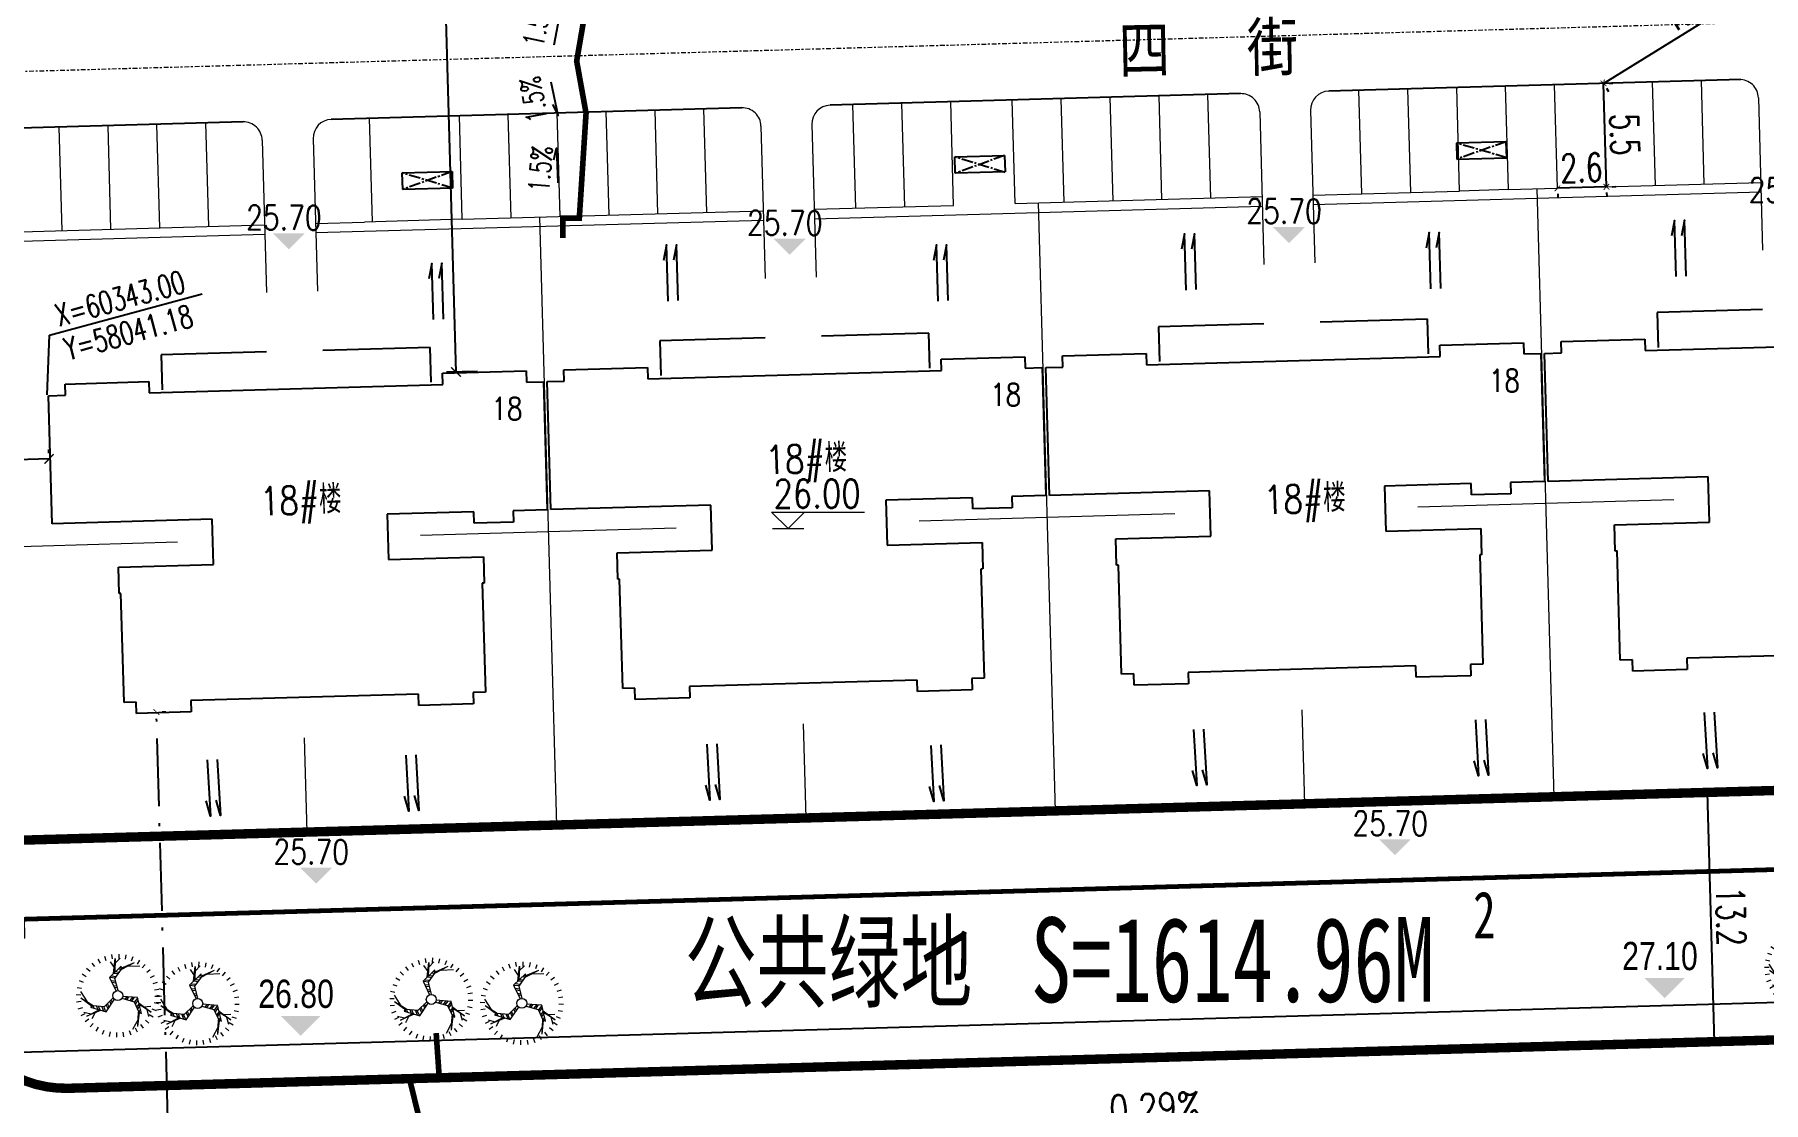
# Model space of a CAD drawing. Header units: inches. Extents: x 393 to 1582, y 246 to 1188.
# Drawn here: x 1004.5 to 1096.4, y 514.6 to 571.3 of the extents above; entities that cross this region are included whole.
import ezdxf

# ---------------------------------------------------------------- set-up
doc = ezdxf.new("R2010")
doc.units = ezdxf.units.IN
doc.header["$MEASUREMENT"] = 0
for name, pattern in [('ACAD_ISO10W100', [18.5, 12, -3, 0.5, -3]), ('CENTERX2', [4, 2.5, -0.5, 0.5, -0.5]), ('DASHED2', [0.375, 0.25, -0.125]), ('DOTE', [2.42, 2, -0.2, 0.02, -0.2])]:
    doc.linetypes.add(name, pattern=pattern)
for name, color, linetype in [('buildcoor', 7, 'Continuous'), ('DIM', 4, 'Continuous'), ('drain', 4, 'Continuous'), ('ELEV', 1, 'Continuous'), ('PUB_TEXT', 7, 'Continuous'), ('ROAD-TEXT', 4, 'Continuous'), ('roaddim', 2, 'Continuous'), ('roadradiu', 3, 'Continuous'), ('公共绿地', 3, 'Continuous'), ('外墙', 42, 'Continuous'), ('建筑层数', 7, 'Continuous'), ('车库边线', 4, 'DOTE')]:
    doc.layers.add(name, color=color, linetype=linetype)
for name, color, linetype, lineweight in [('buildelev', 2, 'Continuous', 20), ('FENCE', 100, 'Continuous', 18), ('parking', 30, 'Continuous', 18), ('ROAD', 1, 'Continuous', 25), ('ROAD-CENTER', 7, 'CENTERX2', 18), ('walk', 2, 'Continuous', 18), ('围墙', 75, 'FENCELINE1', 15), ('建筑型号', 2, 'Continuous', 18), ('树', 84, 'Continuous', 15)]:
    doc.layers.add(name, color=color, linetype=linetype, lineweight=lineweight)
doc.styles.add('-黑体', font='simhei.ttf', dxfattribs={"width": 0.8})
doc.styles.add('_HZTXT', font='txt.shx', dxfattribs={"width": 0.8, "bigfont": 'hztxt.shx'})
doc.styles.add('DIM_FONT', font='SIMPLEX.shx', dxfattribs={"width": 0.8})
doc.styles.add('FLS', font='', dxfattribs={"width": 0.8})
doc.styles.add('HZ', font='simplex.shx', dxfattribs={"width": 0.7, "bigfont": 'hztxt.shx'})
doc.styles.add('RO', font='romans.shx', dxfattribs={"width": 0.8})
doc.styles.add('宋体', font='', dxfattribs={"width": 0.7, "height": 1000})
doc.styles.get('FLS').set_extended_font_data('创艺繁隶书')
doc.styles.get('宋体').set_extended_font_data('SimSun')
doc.linetypes.add('FENCELINE1', pattern='A,0.25,-0.1,[133,ltypeshp.shx,S=0.1,R=0,X=-0.1,Y=0],-0.1,1', length=1.45)
doc.dimstyles.new('NORMAL', dxfattribs={"dimtxt": 1.5, "dimasz": 0.3, "dimexe": 0.5, "dimexo": 0.3, "dimgap": 0.3, "dimtad": 1, "dimdec": 1, "dimzin": 1, "dimdsep": 46, "dimtxsty": 'HZ', "dimblk": 'ARCHTICK', "dimcen": 0, "dimclrt": 256, "dimadec": 0, "dimazin": 0, "dimtfac": 1, "dimtdec": 1, "dimtofl": 0, "dimtmove": 0, "dimatfit": 3, "dimldrblk": 'ARCHTICK', "dimfxl": 1, "dimtolj": 2, "dimtzin": 0, "dimarcsym": 0})

# ---------------------------------------------------------------- blocks, each defined once
blk = doc.blocks.new('t2')
for p, q in [((-1.78, 2.79), (-1.59, 2.49)), ((-1.44, 2), (-0.89, 2.82)), ((-1.27, 3.06), (-1.13, 2.72)), ((-0.72, 3.23), (-0.64, 2.88)), ((-0.15, 3.3), (-0.13, 2.95)), ((0.43, 3.28), (0.38, 2.92)), ((0.99, 3.16), (0.88, 2.81)), ((1.53, 2.93), (1.36, 2.62)), ((-2.93, 1.53), (-2.62, 1.36)), ((-2.62, 2.01), (-2.34, 1.79)), ((-1.63, 0.77), (-2.5, 1.58)), ((-2.5, 1.58), (-1.63, 0.89)), ((-2.3, 1.92), (-2.2, 1.35)), ((-2.24, 2.44), (-1.99, 2.17)), ((-1.73, 1.61), (-1.56, 0.32)), ((-1.53, 1.47), (-1.73, 1.61)), ((-1.34, 2.61), (-1.58, 1.52)), ((-1.24, 0.62), (-1.53, 1.47)), ((-1.34, 2.61), (-1.51, 1.47)), ((2.01, 2.62), (1.79, 2.34)), ((1.93, 1.14), (2.23, 1.63)), ((2.44, 2.24), (2.17, 1.99)), ((2.79, 1.78), (2.49, 1.59)), ((-3.28, 0.43), (-2.92, 0.38)), ((-3.16, 0.99), (-2.81, 0.88)), ((-1.95, 1.1), (-2.53, 1.12)), ((-1.56, 0.32), (-0.37, 0.11)), ((-0.31, 0.25), (-1.24, 0.62)), ((1.06, 1.19), (0.28, 0.27)), ((0.37, 0.14), (1.16, 0.76)), ((2.26, 0.7), (1.06, 1.19)), ((1.16, 0.76), (2.04, 0.59)), ((1.48, 1.02), (2.62, 1.38)), ((2.62, 1.38), (1.59, 0.97)), ((2.93, -0.14), (2.03, 0.57)), ((2.04, 0.59), (2.26, 0.7)), ((2.93, -0.14), (2.11, 0.61)), ((2.81, 1.03), (2.27, 1.23)), ((2.45, 0.24), (2.89, -0.64)), ((3.06, 1.27), (2.72, 1.13)), ((3.23, 0.72), (2.88, 0.64)), ((3.3, 0.15), (2.95, 0.13)), ((-3.3, -0.15), (-2.95, -0.13)), ((-3.23, -0.72), (-2.88, -0.64)), ((-3.06, -1.27), (-2.72, -1.13)), ((-0.06, -0.39), (0.08, -1.38)), ((0.5, -1.51), (0.1, -0.38)), ((2.93, -1.53), (2.62, -1.36)), ((3.16, -0.99), (2.81, -0.88)), ((3.28, -0.43), (2.92, -0.38)), ((-2.79, -1.78), (-2.49, -1.59)), ((-2.44, -2.24), (-2.17, -1.99)), ((-2.01, -2.62), (-1.79, -2.34)), ((-1.02, -2.25), (-1.99, -2.18)), ((-1.59, -2.47), (-0.52, -2.05)), ((-1.59, -2.47), (-0.52, -2.13)), ((-1.53, -2.93), (-1.36, -2.62)), ((-0.53, -2.3), (0.5, -1.51)), ((-0.51, -2.07), (-0.53, -2.3)), ((-0.52, -2.95), (-0.07, -2.58)), ((0.08, -1.38), (-0.51, -2.07)), ((0.14, -1.8), (-0.12, -2.95)), ((-0.12, -2.95), (0.04, -1.86)), ((0.03, -2.24), (0.29, -2.75)), ((1.27, -3.06), (1.13, -2.72)), ((1.78, -2.79), (1.59, -2.49)), ((2.24, -2.44), (1.99, -2.17)), ((2.62, -2.01), (2.34, -1.79)), ((-0.99, -3.16), (-0.88, -2.81)), ((-0.43, -3.28), (-0.38, -2.92)), ((0.15, -3.3), (0.13, -2.95)), ((0.72, -3.23), (0.64, -2.88))]:
    blk.add_line(p, q)
at = {"color": 0}
for p, q in [((-1.71, 1.46), (-1.64, 1.54)), ((-1.69, 1.3), (-1.53, 1.47)), ((-1.65, 0.98), (-1.44, 1.2)), ((-1.63, 0.82), (-1.39, 1.07)), ((-1.58, 0.5), (-1.3, 0.8)), ((-1.56, 0.34), (-1.25, 0.67)), ((-1.28, 0.27), (-1.03, 0.54)), ((-1.14, 0.24), (-0.91, 0.49)), ((-0.85, 0.19), (-0.66, 0.39)), ((-0.7, 0.16), (-0.54, 0.34)), ((0.49, 0.53), (0.57, 0.29)), ((0.59, 0.64), (0.67, 0.38)), ((0.78, 0.86), (0.88, 0.54)), ((0.88, 0.98), (0.99, 0.62)), ((1.07, 1.18), (1.21, 0.75)), ((1.22, 1.12), (1.35, 0.72)), ((1.52, 1), (1.62, 0.67)), ((1.67, 0.94), (1.76, 0.65)), ((1.97, 0.81), (2.04, 0.59)), ((2.12, 0.75), (2.15, 0.64)), ((0.21, -0.69), (-0.03, -0.64)), ((0.26, -0.83), (-0.01, -0.77)), ((0.36, -1.11), (0.03, -1.03)), ((0.41, -1.25), (0.05, -1.17)), ((-0.41, -2.21), (-0.52, -2.19)), ((-0.28, -2.11), (-0.51, -2.06)), ((-0.02, -1.92), (-0.32, -1.85)), ((0.11, -1.82), (-0.23, -1.74)), ((0.36, -1.62), (-0.05, -1.53)), ((0.49, -1.52), (0.05, -1.42))]:
    blk.add_line(p, q, dxfattribs=at)
blk.add_circle((0, 0), 0.397)
at = {"style": 'DIM_FONT', "width": 0.8, "flags": 9}
for tag in ['XSIZE', 'YSIZE']:
    blk.add_attdef(tag, (0, 0), '', height=0.000997, rotation=122.3352, dxfattribs=at)
blk = doc.blocks.new('_ARCHTICK')
at = {"color": 0, "linetype": 'ByBlock', "const_width": 0.15}
blk.add_lwpolyline([(-0.5, -0.5), (0.5, 0.5)], dxfattribs=at)
blk = doc.blocks.new('*D128')
at = {"layer": 'DEFPOINTS', "color": 0, "ltscale": 0.3, "transparency": 16777216}
for p in [(1093.389, 531.099, -0.087), (1093.389, 531.099), (1093.764, 517.859)]:
    blk.add_point(p, dxfattribs=at)
at = {"layer": 'roaddim', "color": 0, "lineweight": -2, "ltscale": 0.3, "transparency": 16777216}
for p, q in [((1093.764, 517.859), (1093.389, 531.099)), ((1093.689, 531.107), (1093.889, 531.113)), ((1094.064, 517.868), (1094.264, 517.873))]:
    blk.add_line(p, q, dxfattribs=at)
at = {"layer": 'roaddim', "color": 0, "lineweight": -2, "ltscale": 0.3, "transparency": 16777216, "xscale": 0.3, "yscale": 0.3, "zscale": 0.3}
for p, rotation in [((1093.389, 531.099), 91.623158677695), ((1093.764, 517.859), 271.623158677695)]:
    blk.add_blockref('_ARCHTICK', p, dxfattribs=dict(at, rotation=rotation))
at = {"layer": 'roaddim', "ltscale": 0.3, "transparency": 16777216, "insert": (1094.626, 524.509), "char_height": 1.5, "attachment_point": 5, "rotation": 271.62316, "style": 'HZ'}
blk.add_mtext('\\A2;13.2', dxfattribs=at)
blk = doc.blocks.new('bg')
at = {"layer": 'buildelev'}
blk.add_line((403415.903, 597892.095), (403417.408, 597892.095), dxfattribs=at)
blk.add_lwpolyline([(403417.451, 597892.89), (403416.656, 597892.095), (403415.86, 597892.89), (403420.35, 597892.89)], dxfattribs=at)
blk = doc.blocks.new('psss')
at = {"layer": 'drain', "ltscale": 3}
for points in [[(-2.979, 0.527), (0.007, 0.531), (-0.808, 0.714)], [(-2.967, -0.004), (0, 0), (-0.815, 0.183)]]:
    blk.add_lwpolyline(points, dxfattribs=at)
blk = doc.blocks.new('*D144')
at = {"layer": 'DEFPOINTS', "color": 0, "ltscale": 0.3, "transparency": 16777216}
for p in [(882.255, 640.128), (1132.977, 454.434)]:
    blk.add_point(p, dxfattribs=at)
at = {"layer": 'roadradiu', "color": 0, "lineweight": -2, "ltscale": 0.3, "transparency": 16777216}
blk.add_line((887.277, 636.409), (882.255, 640.128), dxfattribs=at)
at = {"layer": 'roadradiu', "color": 0, "lineweight": -2, "ltscale": 0.3, "transparency": 16777216, "xscale": 0.3, "yscale": 0.3, "zscale": 0.3, "rotation": 143.4749139216822}
blk.add_blockref('_ARCHTICK', (882.255, 640.128), dxfattribs=at)
at = {"layer": 'roadradiu', "ltscale": 0.3, "transparency": 16777216, "insert": (885.632, 638.934), "char_height": 1.5, "attachment_point": 5, "rotation": 323.47491, "style": 'HZ'}
blk.add_mtext('\\A2;R312.0', dxfattribs=at)
blk = doc.blocks.new('*D145')
at = {"layer": 'DEFPOINTS', "color": 0, "ltscale": 0.3, "transparency": 16777216}
for p in [(870.6, 623.26), (1132.977, 454.434)]:
    blk.add_point(p, dxfattribs=at)
at = {"layer": 'roadradiu', "color": 0, "lineweight": -2, "ltscale": 0.3, "transparency": 16777216}
blk.add_line((881.438, 616.286), (870.6, 623.26), dxfattribs=at)
at = {"layer": 'roadradiu', "color": 0, "lineweight": -2, "ltscale": 0.3, "transparency": 16777216, "xscale": 0.3, "yscale": 0.3, "zscale": 0.3, "rotation": 147.2408788936933}
blk.add_blockref('_ARCHTICK', (870.6, 623.26), dxfattribs=at)
at = {"layer": 'roadradiu', "ltscale": 0.3, "transparency": 16777216, "insert": (879.631, 618.697), "char_height": 1.5, "attachment_point": 5, "rotation": 327.24088, "style": 'HZ'}
blk.add_mtext('\\A2;R312.0', dxfattribs=at)
blk = doc.blocks.new('*D146')
at = {"layer": 'DEFPOINTS', "color": 0, "ltscale": 0.3, "transparency": 16777216}
for p in [(856.622, 599.25), (1132.977, 454.434)]:
    blk.add_point(p, dxfattribs=at)
at = {"layer": 'roadradiu', "color": 0, "lineweight": -2, "ltscale": 0.3, "transparency": 16777216}
blk.add_line((869.236, 592.64), (856.622, 599.25), dxfattribs=at)
at = {"layer": 'roadradiu', "color": 0, "lineweight": -2, "ltscale": 0.3, "transparency": 16777216, "xscale": 0.3, "yscale": 0.3, "zscale": 0.3, "rotation": 152.3444580404491}
blk.add_blockref('_ARCHTICK', (856.622, 599.25), dxfattribs=at)
at = {"layer": 'roadradiu', "ltscale": 0.3, "transparency": 16777216, "insert": (867.222, 594.881), "char_height": 1.5, "attachment_point": 5, "rotation": 332.34446, "style": 'HZ'}
blk.add_mtext('\\A2;R312.0', dxfattribs=at)
blk = doc.blocks.new('*D149')
at = {"layer": 'DEFPOINTS', "color": 0, "ltscale": 0.3, "transparency": 16777216}
for p in [(834.892, 546.571), (1132.977, 454.434)]:
    blk.add_point(p, dxfattribs=at)
at = {"layer": 'roadradiu', "color": 0, "lineweight": -2, "ltscale": 0.3, "transparency": 16777216}
blk.add_line((847.565, 542.654), (834.892, 546.571), dxfattribs=at)
at = {"layer": 'roadradiu', "color": 0, "lineweight": -2, "ltscale": 0.3, "transparency": 16777216, "xscale": 0.3, "yscale": 0.3, "zscale": 0.3, "rotation": 162.8237761284337}
blk.add_blockref('_ARCHTICK', (834.892, 546.571), dxfattribs=at)
at = {"layer": 'roadradiu', "ltscale": 0.3, "transparency": 16777216, "insert": (845.176, 544.491), "char_height": 1.5, "attachment_point": 5, "rotation": 342.82378, "style": 'HZ'}
blk.add_mtext('\\A2;R312.0', dxfattribs=at)
blk = doc.blocks.new('A$C614504CE')
at = {"layer": 'ROAD-TEXT', "ltscale": 0.1, "const_width": 0.3}
blk.add_lwpolyline([(3.598, 12.417), (2.86, 12.395), (2.86, 13.418)], dxfattribs=at)
at = {"layer": 'ROAD-TEXT', "ltscale": 0.1}
for points in [[(1.926, 11.432), (2.21, 12.017), (1.86, 10.246)], [(1.804, 7.098), (2.092, 6.515), (1.728, 8.284)], [(1.87, 4.148), (2.008, 4.783), (2.087, 2.928)]]:
    blk.add_lwpolyline(points, dxfattribs=at)
blk.add_lwpolyline([(2.337, 0.002, 0.3, 0.3, 0), (2.349, 1.053, 0.3, 0.3, 0), (3.22, 1.06, 0.3, 0.3, 0), (3.578, 6.628, 0.3, 0.3, 0), (3.08, 9.4, 0.3, 0.3, 0), (3.622, 12.555, 0.3, 0.3, 0)], format="xyseb", dxfattribs=at)
at = {"layer": 'ROAD-TEXT', "style": 'RO', "width": 0.7}
for rotation, p in [(78.72126, (1.287, 10.092)), (100.33803, (1.549, 6.257)), (85.22586, (1.6, 2.413))]:
    blk.add_text('1.5%', height=1.1, rotation=rotation, dxfattribs=at).set_placement(p)
blk = doc.blocks.new('*D333')
at = {"layer": 'DEFPOINTS', "color": 0, "ltscale": 0.3, "transparency": 16777216}
for p in [(1087.863, 568.759, 0), (1087.863, 568.759), (1088.019, 563.261, 0.937)]:
    blk.add_point(p, dxfattribs=at)
at = {"layer": 'roaddim', "color": 0, "lineweight": -2, "ltscale": 0.3, "transparency": 16777216}
for p, q in [((1088.019, 563.261), (1087.863, 568.759)), ((1088.163, 568.767), (1088.363, 568.773)), ((1088.319, 563.269), (1088.519, 563.275))]:
    blk.add_line(p, q, dxfattribs=at)
at = {"layer": 'roaddim', "color": 0, "lineweight": -2, "ltscale": 0.3, "transparency": 16777216, "xscale": 0.3, "yscale": 0.3, "zscale": 0.3}
for p, rotation in [((1087.863, 568.759), 91.62315013811336), ((1088.019, 563.261), 271.6231501381134)]:
    blk.add_blockref('_ARCHTICK', p, dxfattribs=dict(at, rotation=rotation))
at = {"layer": 'roaddim', "ltscale": 0.3, "transparency": 16777216, "insert": (1088.991, 566.039), "char_height": 1.5, "attachment_point": 5, "rotation": 271.62315, "style": 'HZ'}
blk.add_mtext('\\A2;5.5', dxfattribs=at)
blk = doc.blocks.new('*D334')
at = {"layer": 'DEFPOINTS', "color": 0, "ltscale": 0.3, "transparency": 16777216}
for p in [(1098.054, 575.05, 0), (1098.054, 575.05), (1087.863, 568.759)]:
    blk.add_point(p, dxfattribs=at)
at = {"layer": 'roaddim', "color": 0, "lineweight": -2, "ltscale": 0.3, "transparency": 16777216}
for p, q in [((1087.863, 568.759), (1098.054, 575.05)), ((1098.212, 574.795), (1098.317, 574.624)), ((1088.021, 568.503), (1088.126, 568.333))]:
    blk.add_line(p, q, dxfattribs=at)
at = {"layer": 'roaddim', "color": 0, "lineweight": -2, "ltscale": 0.3, "transparency": 16777216, "xscale": 0.3, "yscale": 0.3, "zscale": 0.3}
for p, rotation in [((1098.054, 575.05), 31.68864496941454), ((1087.863, 568.759), 211.6886449694146)]:
    blk.add_blockref('_ARCHTICK', p, dxfattribs=dict(at, rotation=rotation))
at = {"layer": 'roaddim', "ltscale": 0.3, "transparency": 16777216, "insert": (1092.407, 572.798), "char_height": 1.5, "attachment_point": 5, "rotation": 31.68864, "style": 'HZ'}
blk.add_mtext('\\A2;12.0', dxfattribs=at)
blk = doc.blocks.new('*D335')
at = {"layer": 'DEFPOINTS', "color": 0, "ltscale": 0.3, "transparency": 16777216}
for p in [(1085.42, 563.187, 0.937), (1085.42, 563.187), (1088.019, 563.261)]:
    blk.add_point(p, dxfattribs=at)
at = {"layer": 'roaddim', "color": 0, "lineweight": -2, "ltscale": 0.3, "transparency": 16777216}
for p, q in [((1088.019, 563.261), (1085.42, 563.187)), ((1088.027, 562.961), (1088.033, 562.761)), ((1085.428, 562.887), (1085.434, 562.687))]:
    blk.add_line(p, q, dxfattribs=at)
at = {"layer": 'roaddim', "color": 0, "lineweight": -2, "ltscale": 0.3, "transparency": 16777216, "xscale": 0.3, "yscale": 0.3, "zscale": 0.3}
for p, rotation in [((1085.42, 563.187), 181.6231501381198), ((1088.019, 563.261), 1.623150138119778)]:
    blk.add_blockref('_ARCHTICK', p, dxfattribs=dict(at, rotation=rotation))
at = {"layer": 'roaddim', "ltscale": 0.3, "transparency": 16777216, "insert": (1086.69, 564.274), "char_height": 1.5, "attachment_point": 5, "rotation": 1.62315, "style": 'HZ'}
blk.add_mtext('\\A2;2.6', dxfattribs=at)
blk = doc.blocks.new('*D227')
at = {"layer": 'DEFPOINTS', "color": 0, "linetype": 'ACAD_ISO10W100', "ltscale": 0.3, "transparency": 16777216}
for p in [(1010.996, 535.367, -0.087), (1010.996, 535.367), (1012.238, 491.528, -0.937)]:
    blk.add_point(p, dxfattribs=at)
at = {"layer": 'DIM', "color": 0, "linetype": 'ACAD_ISO10W100', "lineweight": -2, "ltscale": 0.3, "transparency": 16777216}
for p, q in [((1012.238, 491.528), (1010.996, 535.367)), ((1011.296, 535.375), (1011.496, 535.381)), ((1012.538, 491.536), (1012.738, 491.542))]:
    blk.add_line(p, q, dxfattribs=at)
at = {"layer": 'DIM', "color": 0, "linetype": 'ACAD_ISO10W100', "lineweight": -2, "ltscale": 0.3, "transparency": 16777216, "xscale": 0.3, "yscale": 0.3, "zscale": 0.3}
for p, rotation in [((1010.996, 535.367), 91.62315867760876), ((1012.238, 491.528), 271.6231586776087)]:
    blk.add_blockref('_ARCHTICK', p, dxfattribs=dict(at, rotation=rotation))
at = {"layer": 'DIM', "linetype": 'ACAD_ISO10W100', "ltscale": 0.3, "transparency": 16777216, "insert": (1012.812, 508.355), "char_height": 1.5, "attachment_point": 5, "rotation": 271.62316, "style": 'HZ'}
blk.add_mtext('\\A2;43.9', dxfattribs=at)
blk = doc.blocks.new('*D460')
at = {"layer": 'DEFPOINTS', "color": 0, "ltscale": 0.3, "transparency": 16777216}
for p in [(986.002, 548.264), (986.002, 548.264), (1005.295, 548.811, -1.024)]:
    blk.add_point(p, dxfattribs=at)
at = {"layer": 'DIM', "color": 0, "lineweight": -2, "ltscale": 0.3, "transparency": 16777216}
for p, q in [((1005.286, 549.11), (1005.281, 549.31)), ((985.994, 548.564), (985.988, 548.764)), ((1005.295, 548.811), (986.002, 548.264))]:
    blk.add_line(p, q, dxfattribs=at)
at = {"layer": 'DIM', "color": 0, "lineweight": -2, "ltscale": 0.3, "transparency": 16777216, "xscale": 0.5, "yscale": 0.5, "zscale": 0.5}
for p, rotation in [((986.002, 548.264), 181.6237821941066), ((1005.295, 548.811), 1.623782194106607)]:
    blk.add_blockref('_ARCHTICK', p, dxfattribs=dict(at, rotation=rotation))
at = {"layer": 'DIM', "ltscale": 0.3, "transparency": 16777216, "insert": (995.619, 549.587), "char_height": 1.5, "attachment_point": 5, "rotation": 1.62378, "style": 'HZ'}
blk.add_mtext('\\A2;19.3', dxfattribs=at)
blk = doc.blocks.new('*D470')
at = {"layer": 'DEFPOINTS', "color": 0, "ltscale": 0.3, "transparency": 16777216}
for p in [(1025.723, 595.308), (1027.16, 595.349), (1028.347, 553.465, -1.024)]:
    blk.add_point(p, dxfattribs=at)
at = {"layer": 'DIM', "color": 0, "lineweight": -2, "ltscale": 0.3, "transparency": 16777216}
for p, q in [((1026.861, 595.341), (1025.223, 595.294)), ((1026.91, 553.425), (1025.723, 595.308)), ((1028.047, 553.457), (1026.41, 553.411))]:
    blk.add_line(p, q, dxfattribs=at)
at = {"layer": 'DIM', "color": 0, "lineweight": -2, "ltscale": 0.3, "transparency": 16777216, "xscale": 0.5, "yscale": 0.5, "zscale": 0.5}
for p, rotation in [((1025.723, 595.308), 91.62315867742693), ((1026.91, 553.425), 271.6231586774269)]:
    blk.add_blockref('_ARCHTICK', p, dxfattribs=dict(at, rotation=rotation))
at = {"layer": 'DIM', "ltscale": 0.3, "transparency": 16777216, "insert": (1027.31, 576.37), "char_height": 1.5, "attachment_point": 5, "rotation": 271.62316, "style": 'HZ'}
blk.add_mtext('\\A2;41.9', dxfattribs=at)
blk = doc.blocks.new('*D368')
at = {"layer": 'DEFPOINTS', "color": 0, "ltscale": 0.3, "transparency": 16777216}
for p in [(1082.317, 845.798), (1268.804, 491.93)]:
    blk.add_point(p, dxfattribs=at)
at = {"layer": 'roadradiu', "color": 0, "lineweight": -2, "ltscale": 0.3, "transparency": 16777216}
blk.add_line((1085.511, 839.738), (1082.317, 845.798), dxfattribs=at)
at = {"layer": 'roadradiu', "color": 0, "lineweight": -2, "ltscale": 0.3, "transparency": 16777216, "xscale": 0.5, "yscale": 0.5, "zscale": 0.5, "rotation": 117.7890269071793}
blk.add_blockref('_ARCHTICK', (1082.317, 845.798), dxfattribs=at)
at = {"layer": 'roadradiu', "ltscale": 0.3, "transparency": 16777216, "insert": (1085.076, 842.815), "char_height": 1.5, "attachment_point": 5, "rotation": 297.78903, "style": 'HZ'}
blk.add_mtext('\\A2;R400.0', dxfattribs=at)

msp = doc.modelspace()

# ---------------------------------------------------------------- linework, layer by layer
at = {"layer": 'buildcoor', "color": 0, "ltscale": 0.3}
msp.add_lwpolyline([(1005.313, 555.379), (1013.418, 557.584)], dxfattribs=at)
at = {"layer": 'buildcoor', "color": 0, "ltscale": 0.3, "elevation": -1.024}
msp.add_lwpolyline([(1005.199, 552.209), (1005.313, 555.379)], dxfattribs=at)
at = {"layer": 'ELEV', "color": 0}
for points in [[(1070.308, 561.127), (1072.005, 561.127), (1071.157, 560.278)], [(1017.181, 560.787), (1018.878, 560.787), (1018.029, 559.938)], [(1043.786, 560.503), (1045.483, 560.503), (1044.635, 559.654)], [(1075.943, 528.61), (1077.64, 528.61), (1076.792, 527.762)], [(1018.632, 527.098), (1020.329, 527.098), (1019.48, 526.249)], [(1090.048, 521.233), (1092.169, 521.233), (1091.108, 520.173)], [(1017.599, 519.229), (1019.72, 519.229), (1018.66, 518.168)]]:
    msp.add_solid(points, dxfattribs=at)
at = {"layer": 'FENCE', "color": 0, "ltscale": 0.3}
for p, q in [((1082.821, 563.113, 0.937), (1080.222, 563.04, 0.937)), ((1027.243, 561.539, 0.937), (1022.045, 561.391, 0.937)), ((1071.99, 530.492, -0.179), (1071.849, 535.49, -0.179)), ((1045.501, 529.742, -0.179), (1045.36, 534.74, -0.179))]:
    msp.add_line(p, q, dxfattribs=at)
at = {"layer": 'parking', "color": 0, "ltscale": 0.3}
for p, q in [((1077.623, 562.966, 0.937), (1077.467, 568.464, 0)), ((1080.222, 563.04, 0.937), (1080.066, 568.538, 0)), ((1082.821, 563.113, 0.937), (1082.665, 568.611, 0)), ((1085.42, 563.187, 0.937), (1085.264, 568.685, 0)), ((1088.019, 563.261, 0.937), (1087.863, 568.759, 0)), ((1090.618, 563.334, 0.937), (1090.462, 568.832, 0)), ((1093.217, 563.408, 0.937), (1093.061, 568.906, 0)), ((1048.143, 562.131, 0.937), (1047.988, 567.629, 0)), ((1050.742, 562.204, 0.937), (1050.587, 567.702, 0)), ((1053.341, 562.278, 0.937), (1053.186, 567.776, 0)), ((1056.612, 562.371, 0.937), (1056.456, 567.869, 0)), ((1059.211, 562.444, 0.937), (1059.055, 567.942, 0)), ((1061.81, 562.518, 0.937), (1061.654, 568.016, 0)), ((1064.409, 562.592, 0.937), (1064.253, 568.09, 0)), ((1067.008, 562.665, 0.937), (1066.852, 568.163, 0)), ((1075.024, 562.893, 0.937), (1074.868, 568.39, 0)), ((1013.78, 561.157, 0.937), (1013.624, 566.655, 0)), ((1022.472, 561.403, 0.937), (1022.316, 566.901, 0)), ((1027.243, 561.539, 0.937), (1027.087, 567.036, 0)), ((1029.842, 561.612, 0.937), (1029.686, 567.11, 0)), ((1032.441, 561.686, 0.937), (1032.285, 567.184, 0)), ((1035.04, 561.76, 0.937), (1034.884, 567.257, 0)), ((1037.639, 561.833, 0.937), (1037.483, 567.331, 0)), ((1040.238, 561.907, 0.937), (1040.082, 567.405, 0)), ((1005.983, 560.936, 0.937), (1005.827, 566.434, 0)), ((1008.582, 561.01, 0.937), (1008.426, 566.508, 0)), ((1011.181, 561.083, 0.937), (1011.025, 566.581, 0)), ((1072.425, 562.819, 0.937), (1080.222, 563.04, 0.937)), ((1082.821, 563.113, 0.937), (1096.216, 563.493, 0.937)), ((1045.936, 562.068, 0.937), (1053.341, 562.278, 0.937)), ((1056.612, 562.371, 0.937), (1069.726, 562.742, 0.937)), ((973.865, 560.026, 0.937), (1016.747, 561.241, 0.937)), ((1019.446, 561.318, 0.937), (1022.045, 561.391, 0.937)), ((1027.243, 561.539, 0.937), (1043.237, 561.992, 0.937))]:
    msp.add_line(p, q, dxfattribs=at)
at = {"layer": 'ROAD', "color": 0, "ltscale": 0.3}
for p, q in [((1095.16, 568.965, 0), (1073.269, 568.345, 0)), ((1068.573, 568.212, 0), (1046.777, 567.594, 0)), ((1015.597, 566.711, 0), (974.708, 565.552, 0)), ((1042.085, 567.461, 0), (1020.287, 566.844, 0))]:
    msp.add_line(p, q, dxfattribs=at)
at = {"layer": 'ROAD', "color": 0, "linetype": 'Continuous'}
for p, q in [((1001.216, 517.238), (1121.81, 520.654)), ((1005.743, 515.366), (1117.396, 518.529))]:
    msp.add_line(p, q, dxfattribs=at)
at = {"layer": 'ROAD', "color": 0}
msp.add_arc((1005.573, 521.363), 6, 181.65758, 271.62266, dxfattribs=at)
at = {"layer": 'ROAD-CENTER', "color": 5, "ltscale": 0.1}
msp.add_line((1119.94, 572.669), (994.687, 569.119), dxfattribs=at)
at = {"layer": 'ROAD-TEXT', "color": 0, "const_width": 0.3}
msp.add_lwpolyline([(1025.857, 518.317), (1026.014, 516.029), (1024.422, 515.958), (1025.693, 510.787), (1024.297, 505.973), (1025.904, 505.776), (1025.76, 503.567)], dxfattribs=at)
at = {"layer": 'walk', "color": 0}
for p, q in [((1096.089, 567.991, 0), (1096.317, 559.893, -0.088)), ((1069.599, 567.241, 0), (1069.828, 559.143, -0.088)), ((1072.298, 567.317, 0), (1072.527, 559.219, -0.088)), ((1016.621, 565.739, 0), (1016.849, 557.641, -0.088)), ((1019.319, 565.816, 0), (1019.548, 557.718, -0.088)), ((1043.11, 566.49, 0), (1043.339, 558.392, -0.088)), ((1045.809, 566.567, 0), (1046.038, 558.469, -0.088))]:
    msp.add_line(p, q, dxfattribs=at)
at = {"layer": 'walk', "color": 0, "ltscale": 0.3}
for centre, start, end in [((1095.089, 567.963, 0), 1.61609, 91.62315), ((1073.298, 567.345, 0), 91.62315, 181.61609), ((1015.621, 565.711, 0), 1.61609, 91.62315), ((1042.11, 566.462, 0), 1.61609, 91.62315)]:
    msp.add_arc(centre, 1, start, end, dxfattribs=at)
at = {"layer": 'walk', "color": 0}
for centre, start, end in [((1046.808, 566.595, 0), 91.62315, 181.61609), ((1068.6, 567.212, 0), 1.61609, 91.62315), ((1020.319, 565.844, 0), 91.62315, 181.61609)]:
    msp.add_arc(centre, 1, start, end, dxfattribs=at)
at = {"layer": '公共绿地', "color": 0, "linetype": 'FENCELINE1', "ltscale": 0.1, "const_width": 0.5}
msp.add_lwpolyline([(999.969, 528.452), (1123.019, 531.938), (1123.224, 524.696, -0.414216), (1117.396, 518.529), (1006.341, 515.383, -0.414211), (1000.174, 521.21), (999.969, 528.452)], format="xyb", close=True, dxfattribs=at)
at = {"layer": '围墙', "color": 0, "ltscale": 0.2}
for p, q in [((1072.439, 562.319, 0.937), (1096.23, 562.993, 0.937)), ((1084.322, 563.156, -0.179), (1085.233, 530.868, -0.179)), ((1045.95, 561.568, 0.937), (1069.74, 562.243, 0.937)), ((1057.833, 562.405, -0.179), (1058.744, 530.117, -0.179)), ((1019.46, 560.829, -0.054), (1043.251, 561.492, 0.937)), ((1031.343, 561.655, -0.179), (1032.254, 529.366, -0.179)), ((973.879, 559.526, 0.937), (1016.762, 560.741, 0.937)), ((1077.996, 546.268, -0.087), (1091.591, 546.654, -0.087)), ((1051.507, 545.518, -0.087), (1065.101, 545.904, -0.087)), ((1025.017, 544.767, -0.087), (1038.612, 545.153, -0.087)), ((999.527, 544.047, -0.179), (1012.122, 544.402, -0.179)), ((1019.011, 528.991, -0.179), (1018.87, 533.989, -0.179)), ((999.366, 528.437, -0.179), (1123.021, 531.925))]:
    msp.add_line(p, q, dxfattribs=at)
at = {"layer": '外墙'}
for p, q in [((1096.307, 556.742, -1.024), (1090.709, 556.583, -1.024)), ((1090.709, 556.583, -1.024), (1090.761, 554.734, -1.024)), ((1069.817, 555.991, -1.024), (1064.22, 555.833, -1.024)), ((1064.22, 555.833, -1.024), (1064.272, 553.983, -1.024)), ((1078.514, 556.238, -1.024), (1072.816, 556.076, -1.024)), ((1078.566, 554.388, -1.024), (1078.514, 556.238, -1.024)), ((1025.535, 554.736, -1.024), (1019.837, 554.575, -1.024)), ((1025.587, 552.887, -1.024), (1025.535, 554.736, -1.024)), ((1043.328, 555.241, -1.024), (1037.73, 555.082, -1.024)), ((1037.73, 555.082, -1.024), (1037.783, 553.233, -1.024)), ((1052.024, 555.487, -1.024), (1046.327, 555.326, -1.024)), ((1052.077, 553.638, -1.024), (1052.024, 555.487, -1.024)), ((1016.839, 554.49, -1.024), (1011.241, 554.331, -1.024)), ((1011.241, 554.331, -1.024), (1011.293, 552.482, -1.024))]:
    msp.add_line(p, q, dxfattribs=at)
at = {"layer": '外墙', "color": 2, "ltscale": 0.1}
for p, q in [((1079.169, 554.858, -1.024), (1083.617, 554.984, -1.024)), ((1079.186, 554.258, -1.024), (1079.169, 554.858, -1.024)), ((1083.617, 554.984, -1.024), (1083.634, 554.384, -1.024)), ((1085.616, 555.041, -1.024), (1090.064, 555.167, -1.024)), ((1085.633, 554.441, -1.024), (1085.616, 555.041, -1.024)), ((1090.064, 555.167, -1.024), (1090.081, 554.567, -1.024)), ((1090.081, 554.567, -1.024), (1105.675, 555.009, -1.024)), ((1052.679, 554.107, -1.024), (1057.127, 554.233, -1.024)), ((1052.696, 553.507, -1.024), (1052.679, 554.107, -1.024)), ((1057.127, 554.233, -1.024), (1057.144, 553.634, -1.024)), ((1059.127, 554.29, -1.024), (1063.575, 554.416, -1.024)), ((1059.144, 553.69, -1.024), (1059.127, 554.29, -1.024)), ((1063.575, 554.416, -1.024), (1063.592, 553.816, -1.024)), ((1063.592, 553.816, -1.024), (1079.186, 554.258, -1.024)), ((1083.634, 554.384, -1.024), (1084.533, 554.41, -1.024)), ((1084.533, 554.41, -1.024), (1084.726, 547.612, -1.024)), ((1084.733, 554.415, -1.024), (1085.633, 554.441, -1.024)), ((1084.926, 547.618, -1.024), (1084.733, 554.415, -1.024)), ((1006.148, 552.789, -1.024), (1010.596, 552.915, -1.024)), ((1010.596, 552.915, -1.024), (1010.613, 552.315, -1.024)), ((1026.19, 553.357, -1.024), (1030.638, 553.483, -1.024)), ((1026.207, 552.757, -1.024), (1026.19, 553.357, -1.024)), ((1030.638, 553.483, -1.024), (1030.655, 552.883, -1.024)), ((1030.655, 552.883, -1.024), (1031.555, 552.908, -1.024)), ((1031.555, 552.908, -1.024), (1031.747, 546.111, -1.024)), ((1031.755, 552.914, -1.024), (1032.654, 552.94, -1.024)), ((1031.947, 546.117, -1.024), (1031.755, 552.914, -1.024)), ((1032.637, 553.539, -1.024), (1037.085, 553.665, -1.024)), ((1032.654, 552.94, -1.024), (1032.637, 553.539, -1.024)), ((1037.085, 553.665, -1.024), (1037.102, 553.066, -1.024)), ((1037.102, 553.066, -1.024), (1052.696, 553.507, -1.024)), ((1057.144, 553.634, -1.024), (1058.044, 553.659, -1.024)), ((1058.044, 553.659, -1.024), (1058.237, 546.862, -1.024)), ((1058.244, 553.665, -1.024), (1059.144, 553.69, -1.024)), ((1058.437, 546.867, -1.024), (1058.244, 553.665, -1.024)), ((1005.265, 552.163, -1.024), (1006.165, 552.189, -1.024)), ((1005.458, 545.366, -1.024), (1005.265, 552.163, -1.024)), ((1006.165, 552.189, -1.024), (1006.148, 552.789, -1.024)), ((1010.613, 552.315, -1.024), (1026.207, 552.757, -1.024)), ((1080.828, 547.502, -1.024), (1076.229, 547.372, -1.024)), ((1076.229, 547.372, -1.024), (1076.297, 544.973, -1.024)), ((1080.845, 546.902, -1.024), (1080.828, 547.502, -1.024)), ((1084.726, 547.612, -1.024), (1082.927, 547.561, -1.024)), ((1082.927, 547.561, -1.024), (1082.944, 546.962, -1.024)), ((1093.423, 547.859, -1.024), (1084.926, 547.618, -1.024)), ((1093.491, 545.46, -1.024), (1093.423, 547.859, -1.024)), ((1054.338, 546.751, -1.024), (1049.74, 546.621, -1.024)), ((1049.74, 546.621, -1.024), (1049.808, 544.222, -1.024)), ((1054.355, 546.151, -1.024), (1054.338, 546.751, -1.024)), ((1058.237, 546.862, -1.024), (1056.437, 546.811, -1.024)), ((1056.437, 546.811, -1.024), (1056.454, 546.211, -1.024)), ((1066.933, 547.108, -1.024), (1058.437, 546.867, -1.024)), ((1067.001, 544.709, -1.024), (1066.933, 547.108, -1.024)), ((1082.944, 546.962, -1.024), (1080.845, 546.902, -1.024)), ((1013.954, 545.607, -1.024), (1005.458, 545.366, -1.024)), ((1014.022, 543.208, -1.024), (1013.954, 545.607, -1.024)), ((1027.849, 546.001, -1.024), (1023.251, 545.87, -1.024)), ((1023.251, 545.87, -1.024), (1023.319, 543.471, -1.024)), ((1027.866, 545.401, -1.024), (1027.849, 546.001, -1.024)), ((1031.747, 546.111, -1.024), (1029.948, 546.06, -1.024)), ((1029.948, 546.06, -1.024), (1029.965, 545.46, -1.024)), ((1040.444, 546.358, -1.024), (1031.947, 546.117, -1.024)), ((1040.512, 543.958, -1.024), (1040.444, 546.358, -1.024)), ((1056.454, 546.211, -1.024), (1054.355, 546.151, -1.024)), ((1029.965, 545.46, -1.024), (1027.866, 545.401, -1.024)), ((1061.953, 544.567, -1.024), (1067.001, 544.709, -1.024)), ((1076.297, 544.973, -1.024), (1081.345, 545.116, -1.024)), ((1081.345, 545.116, -1.024), (1081.385, 543.717, -1.024)), ((1088.443, 545.317, -1.024), (1093.491, 545.46, -1.024)), ((1088.482, 543.918, -1.024), (1088.443, 545.317, -1.024)), ((1035.464, 543.816, -1.024), (1040.512, 543.958, -1.024)), ((1035.503, 542.416, -1.024), (1035.464, 543.816, -1.024)), ((1049.808, 544.222, -1.024), (1054.856, 544.365, -1.024)), ((1054.856, 544.365, -1.024), (1054.896, 542.966, -1.024)), ((1061.993, 543.167, -1.024), (1061.953, 544.567, -1.024)), ((1081.385, 543.717, -1.024), (1081.285, 543.714, -1.024)), ((1081.285, 543.714, -1.024), (1081.449, 537.916, -1.024)), ((1088.582, 543.922, -1.024), (1088.482, 543.918, -1.024)), ((1088.746, 538.122, -1.024), (1088.582, 543.922, -1.024)), ((1008.974, 543.065, -1.024), (1014.022, 543.208, -1.024)), ((1009.014, 541.666, -1.024), (1008.974, 543.065, -1.024)), ((1023.319, 543.471, -1.024), (1028.367, 543.614, -1.024)), ((1028.367, 543.614, -1.024), (1028.406, 542.215, -1.024)), ((1054.896, 542.966, -1.024), (1054.796, 542.963, -1.024)), ((1054.796, 542.963, -1.024), (1054.96, 537.165, -1.024)), ((1062.093, 543.171, -1.024), (1061.993, 543.167, -1.024)), ((1062.257, 537.372, -1.024), (1062.093, 543.171, -1.024)), ((1028.406, 542.215, -1.024), (1028.306, 542.212, -1.024)), ((1028.306, 542.212, -1.024), (1028.471, 536.414, -1.024)), ((1035.603, 542.42, -1.024), (1035.503, 542.416, -1.024)), ((1035.768, 536.621, -1.024), (1035.603, 542.42, -1.024)), ((1009.114, 541.67, -1.024), (1009.014, 541.666, -1.024)), ((1009.278, 535.871, -1.024), (1009.114, 541.67, -1.024)), ((1089.396, 538.141, -1.024), (1088.746, 538.122, -1.024)), ((1089.413, 537.541, -1.024), (1089.396, 538.141, -1.024)), ((1104.39, 538.566, -1.024), (1092.295, 538.223, -1.024)), ((1092.295, 538.223, -1.024), (1092.312, 537.623, -1.024)), ((1062.907, 537.39, -1.024), (1062.257, 537.372, -1.024)), ((1062.924, 536.79, -1.024), (1062.907, 537.39, -1.024)), ((1077.901, 537.815, -1.024), (1065.806, 537.472, -1.024)), ((1065.806, 537.472, -1.024), (1065.823, 536.873, -1.024)), ((1077.918, 537.215, -1.024), (1077.901, 537.815, -1.024)), ((1080.817, 537.297, -1.024), (1077.918, 537.215, -1.024)), ((1081.449, 537.916, -1.024), (1080.8, 537.897, -1.024)), ((1080.8, 537.897, -1.024), (1080.817, 537.297, -1.024)), ((1092.312, 537.623, -1.024), (1089.413, 537.541, -1.024)), ((1024.922, 536.314, -1.024), (1012.827, 535.971, -1.024)), ((1024.939, 535.714, -1.024), (1024.922, 536.314, -1.024)), ((1028.471, 536.414, -1.024), (1027.821, 536.396, -1.024)), ((1027.821, 536.396, -1.024), (1027.838, 535.796, -1.024)), ((1036.417, 536.64, -1.024), (1035.768, 536.621, -1.024)), ((1036.434, 536.04, -1.024), (1036.417, 536.64, -1.024)), ((1051.411, 537.064, -1.024), (1039.316, 536.722, -1.024)), ((1039.316, 536.722, -1.024), (1039.333, 536.122, -1.024)), ((1051.428, 536.465, -1.024), (1051.411, 537.064, -1.024)), ((1054.327, 536.547, -1.024), (1051.428, 536.465, -1.024)), ((1054.96, 537.165, -1.024), (1054.31, 537.147, -1.024)), ((1054.31, 537.147, -1.024), (1054.327, 536.547, -1.024)), ((1065.823, 536.873, -1.024), (1062.924, 536.79, -1.024)), ((1009.928, 535.889, -1.024), (1009.278, 535.871, -1.024)), ((1009.945, 535.289, -1.024), (1009.928, 535.889, -1.024)), ((1012.827, 535.971, -1.024), (1012.844, 535.371, -1.024)), ((1027.838, 535.796, -1.024), (1024.939, 535.714, -1.024)), ((1039.333, 536.122, -1.024), (1036.434, 536.04, -1.024)), ((1012.844, 535.371, -1.024), (1009.945, 535.289, -1.024))]:
    msp.add_line(p, q, dxfattribs=at)
at = {"layer": '车库边线', "color": 0, "linetype": 'ByBlock'}
for p, q in [((1053.402, 564.855, -1.024), (1056.051, 564.93, -1.024)), ((1053.427, 563.98, -1.024), (1053.402, 564.855, -1.024)), ((1056.051, 564.93, -1.024), (1056.076, 564.055, -1.024)), ((1082.695, 565.66, -3.726), (1080.046, 565.585, -3.726)), ((1080.046, 565.585, -3.726), (1080.07, 564.735, -3.726)), ((1080.07, 564.735, -3.726), (1082.719, 564.81, -3.726)), ((1082.719, 564.81, -3.726), (1082.695, 565.66, -3.726)), ((1024.056, 563.998, -1.024), (1026.705, 564.073, -1.024)), ((1024.08, 563.123, -1.024), (1024.056, 563.998, -1.024)), ((1026.705, 564.073, -1.024), (1026.729, 563.199, -1.024)), ((1056.076, 564.055, -1.024), (1053.427, 563.98, -1.024)), ((1026.729, 563.199, -1.024), (1024.08, 563.123, -1.024))]:
    msp.add_line(p, q, dxfattribs=at)
at = {"layer": '车库边线', "color": 0, "linetype": 'DASHED2', "const_width": 0.25, "elevation": -1.024}
msp.add_lwpolyline([(1127.607, 581.889), (1128.103, 564.395), (1122.105, 564.226), (1123.139, 527.74), (1120.89, 527.676), (1120.915, 526.786), (1119.366, 526.742), (1119.34, 527.633), (1003.887, 524.361), (1003.912, 523.461), (1002.363, 523.417), (1002.343, 524.317), (999.488, 524.236)], dxfattribs=at)
at = {"layer": '车库边线', "color": 0, "ltscale": 0.3}
for points, elevation in [([(1056.077, 564.03), (1053.402, 564.855)], -1.024), ([(1056.051, 564.93), (1053.427, 563.98)], -1.024), ([(1082.719, 564.81), (1080.046, 565.585)], -3.726), ([(1082.695, 565.66), (1080.07, 564.735)], -3.726), ([(1026.729, 563.199), (1024.056, 563.998)], -1.024), ([(1026.705, 564.073), (1024.08, 563.123)], -1.024)]:
    msp.add_lwpolyline(points, dxfattribs=dict(at, elevation=elevation))

# ---------------------------------------------------------------- block references
at = {"layer": 'buildelev', "color": 0, "linetype": 'Continuous', "xscale": 1.099999999998545, "yscale": 1.099999999998545, "zscale": 1.1}
msp.add_blockref('bg', (-442713.77, -657136.197), dxfattribs=at)
at = {"layer": 'ROAD', "color": 0, "rotation": 91.62464345549249}
for p in [(1092.165, 561.488), (1038.629, 560.185), (1052.958, 560.183), (1066.145, 560.771), (1079.136, 560.836), (1026.16, 559.206)]:
    msp.add_blockref('psss', p, dxfattribs=at)
at = {"layer": 'ROAD', "color": 0, "xscale": -1, "rotation": 93.3095437502972}
for p in [(1066.788, 531.495), (1081.76, 532.011), (1093.912, 532.399), (1040.931, 530.719), (1052.825, 530.655), (1014.397, 529.88), (1024.939, 530.139)]:
    msp.add_blockref('psss', p, dxfattribs=at)
at = {"layer": 'ROAD-TEXT', "color": 0, "ltscale": 0.3}
msp.add_blockref('A$C614504CE', (1030.24, 560.541), dxfattribs=at)
at = {"layer": '树', "xscale": 0.6671807999634088, "yscale": 0.6671807998791337, "zscale": 0.6671808000000001, "rotation": 66.027374180966}
for p in [(1098.628, 521.762), (1008.943, 520.305), (1013.19, 519.887), (1025.598, 520.101), (1030.407, 519.896)]:
    msp.add_blockref('t2', p, dxfattribs=at)

# ---------------------------------------------------------------- texts
at = {"layer": 'buildcoor', "color": 0, "ltscale": 0.3, "style": 'HZ', "width": 0.7}
for s, p in [('X=60343.00', (1005.813, 555.826)), ('Y=58041.18', (1006.301, 554.031))]:
    msp.add_text(s, height=1.2, rotation=15.22, dxfattribs=at).set_placement(p)
at = {"layer": 'buildelev', "color": 0, "style": 'RO', "width": 0.8}
msp.add_text('26.00', height=1.5, dxfattribs=at).set_placement((1043.773, 546.215))
at = {"layer": 'ELEV', "color": 0, "style": 'DIM_FONT', "width": 0.8}
for p in [(1095.57, 562.442), (1015.76, 560.989), (1068.887, 561.329), (1042.365, 560.705), (1074.522, 528.812), (1017.211, 527.3)]:
    msp.add_text('25.70', height=1.3, rotation=359.67116, dxfattribs=at).set_placement(p)
at = {"layer": 'ELEV', "color": 0, "style": 'FLS', "width": 0.8}
for s, p in [('27.10', (1088.854, 521.658)), ('26.80', (1016.406, 519.653))]:
    msp.add_text(s, height=1.5, dxfattribs=at).set_placement(p)
at = {"layer": 'PUB_TEXT', "color": 0, "style": '-黑体', "width": 0.8}
msp.add_text('四   街', height=2.5, rotation=1.23375, dxfattribs=at).set_placement((1062.138, 569.263))
at = {"layer": 'ROAD-TEXT', "color": 0, "style": 'DIM_FONT', "width": 0.8}
msp.add_text('0.29%', height=1.5, rotation=2.49046, dxfattribs=at).set_placement((1061.637, 513.503))
at = {"layer": '公共绿地', "color": 0, "linetype": 'ACAD_ISO10W100', "ltscale": 0.02, "style": '宋体', "width": 0.7}
for s, height, p in [('2', 2.5, (1080.942, 523.339)), ('公共绿地', 4, (1039.061, 520.087)), ('S=1614.96M', 4.5, (1057.447, 519.957))]:
    msp.add_text(s, height=height, rotation=0.05345, dxfattribs=at).set_placement(p)
at = {"layer": '建筑型号', "color": 0, "style": '_HZTXT', "width": 0.8}
for p in [(1043.378, 548.006), (1016.519, 545.807), (1069.856, 545.883)]:
    msp.add_text('18#楼', height=1.5, rotation=1.71144, dxfattribs=at).set_placement(p)
at = {"layer": '建筑层数', "color": 0, "style": 'DIM_FONT', "width": 0.8}
for p in [(1081.773, 552.373, -0.179), (1028.794, 550.878, -0.179), (1055.283, 551.625, -0.179)]:
    msp.add_text('18', height=1.2, dxfattribs=at).set_placement(p)

# ---------------------------------------------------------------- dimensions: what is measured, and where the dimension line sits
at = {"layer": 'DIM', "color": 0, "ltscale": 0.3}
dim = msp.add_linear_dim(base=(1025.723, 595.308), p1=(1028.347, 553.465, -1.024), p2=(1027.16, 595.349), angle=91.62316, dimstyle='NORMAL', override={"dimasz": 0.5, "dimzin": 0}, dxfattribs=at)
dim.commit()
dim.dimension.update_dxf_attribs({"geometry": '*D470', "text_midpoint": (1026.26, 576.34), "dimtype": 161})
dim = msp.add_aligned_dim(p1=(1005.295, 548.811, -1.024), p2=(986.002, 548.264), distance=0, dimstyle='NORMAL', override={"dimasz": 0.5, "dimzin": 0}, dxfattribs=at)
dim.commit()
dim.dimension.update_dxf_attribs({"geometry": '*D460', "text_midpoint": (995.619, 549.587)})
at = {"layer": 'DIM', "color": 0, "linetype": 'ACAD_ISO10W100', "ltscale": 0.3}
dim = msp.add_linear_dim(base=(1010.996, 535.367), p1=(1012.238, 491.528, -0.937), p2=(1010.996, 535.367, -0.087), angle=91.62316, dimstyle='NORMAL', override={"dimzin": 0}, dxfattribs=at)
dim.commit()
dim.dimension.update_dxf_attribs({"geometry": '*D227', "text_midpoint": (1011.762, 508.326), "dimtype": 161})
at = {"layer": 'roaddim', "color": 0, "ltscale": 0.3}
for p1, p2, picture, middle in [((1087.863, 568.759), (1098.054, 575.05, 0), '*D334', (1092.407, 572.798)), ((1088.019, 563.261, 0.937), (1087.863, 568.759, 0), '*D333', (1088.991, 566.039)), ((1093.764, 517.859), (1093.389, 531.099, -0.087), '*D128', (1094.626, 524.509))]:
    dim = msp.add_aligned_dim(p1=p1, p2=p2, distance=0, dimstyle='NORMAL', override={"dimzin": 0}, dxfattribs=at)
    dim.commit()
    dim.dimension.update_dxf_attribs({"geometry": picture, "text_midpoint": middle})
dim = msp.add_linear_dim(base=(1085.42, 563.187), p1=(1088.019, 563.261), p2=(1085.42, 563.187, 0.937), angle=181.62315, dimstyle='NORMAL', override={"dimzin": 0}, dxfattribs=at)
dim.commit()
dim.dimension.update_dxf_attribs({"geometry": '*D335', "text_midpoint": (1086.719, 563.224), "dimtype": 161})
at = {"layer": 'roadradiu', "color": 0, "ltscale": 0.3}
for center, mpoint, override, picture, middle in [((1268.804, 491.93), (1082.317, 845.798), {"dimasz": 0.5, "dimzin": 0}, '*D368', (1084.147, 842.326)), ((1132.977, 454.434), (882.255, 640.128), {"dimzin": 0}, '*D144', (885.007, 638.09)), ((1132.977, 454.434), (870.6, 623.26), {"dimzin": 0}, '*D145', (879.062, 617.814)), ((1132.977, 454.434), (856.622, 599.25), {"dimzin": 0}, '*D146', (866.734, 593.951)), ((1132.977, 454.434), (834.892, 546.571), {"dimzin": 0}, '*D149', (844.866, 543.488))]:
    dim = msp.add_radius_dim(center=center, mpoint=mpoint, dimstyle='NORMAL', override=override, dxfattribs=at)
    dim.commit()
    dim.dimension.update_dxf_attribs({"geometry": picture, "text_midpoint": middle, "dimtype": 164})

doc.saveas('drawing.dxf')
